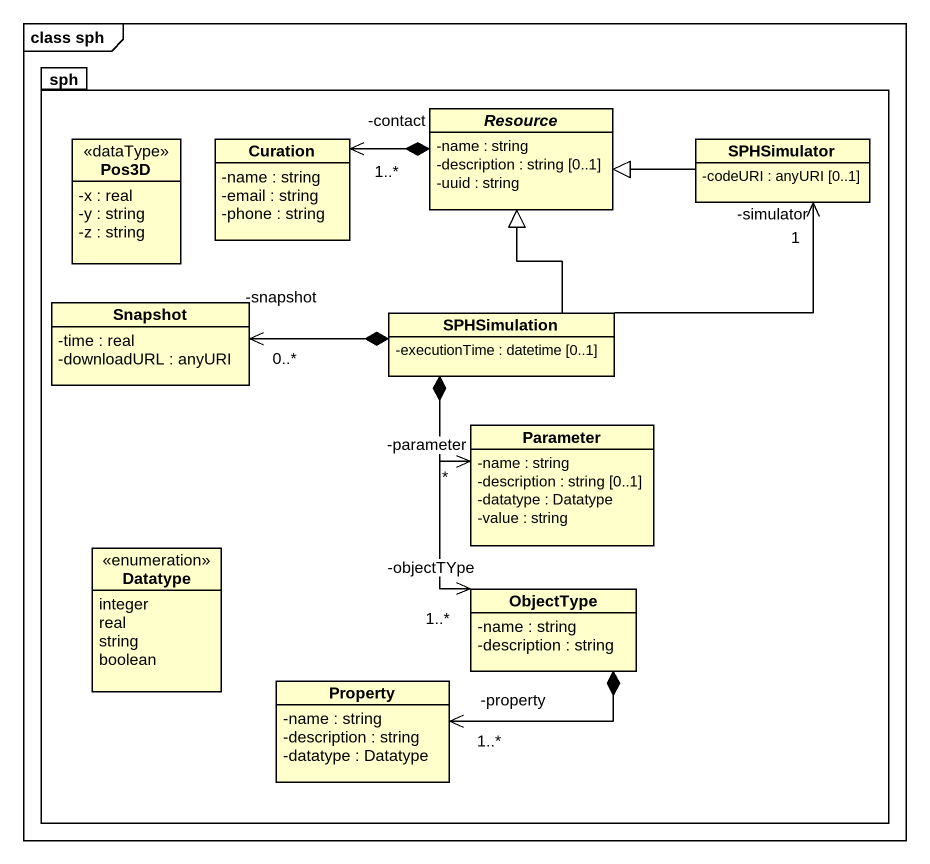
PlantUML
@startuml
mainframe class sph
hide circle
hide empty members
skinparam classAttributeIconSize 0
package sph {
  abstract class Resource {
    -name : string
    -description : string [0..1]
    -uuid : string
  }
  class Pos3D <<dataType>> {
    -x : real
    -y : string
    -z : string
  }
  class Curation {
    -name : string
    -email : string
    -phone : string
  }
  class SPHSimulator {
    -codeURI : anyURI [0..1]
  }
  class Snapshot {
    -time : real
    -downloadURL : anyURI
  }
  class SPHSimulation {
    -executionTime : datetime [0..1]
  }
  class Parameter {
    -name : string
    -description : string [0..1]
    -datatype : Datatype
    -value : string
  }
  enum Datatype {
    integer
    real
    string
    boolean
  }
  class ObjectType {
    -name : string
    -description : string
  }
  class Property {
    -name : string
    -description : string
    -datatype : Datatype
  }
}
Resource *-left-> "-contact\n1..*" Curation
SPHSimulator -left-|> Resource
SPHSimulation -up-|> Resource
SPHSimulation -up-> "-simulator\n1" SPHSimulator
SPHSimulation *-left-> "-snapshot\n0..*" Snapshot
SPHSimulation *--> "-parameter\n*" Parameter
SPHSimulation *--> "-objectTYpe\n1..*" ObjectType
ObjectType *-left-> "-property\n1..*" Property
@enduml
